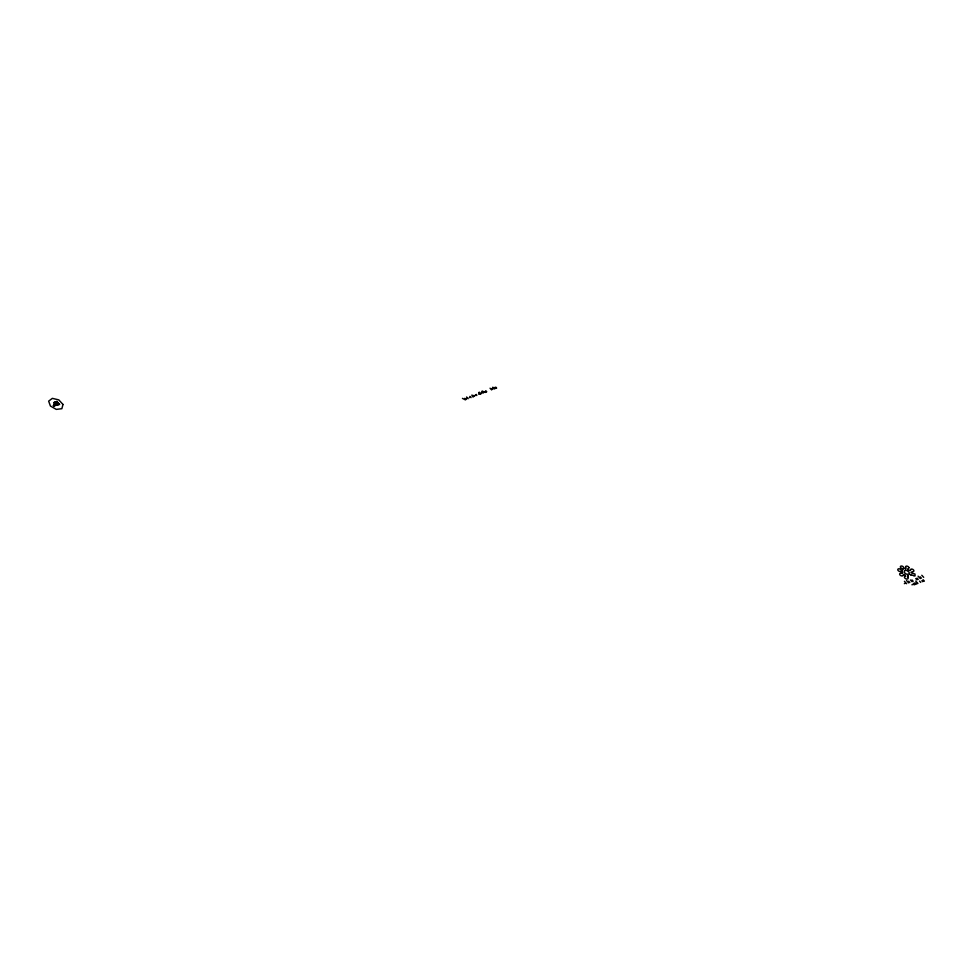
<?xml version="1.0" encoding="UTF-8"?>
<svg xmlns="http://www.w3.org/2000/svg" width="973" height="973" viewBox="0 0 973 973"><rect width="100%" height="100%" fill="white"/><g stroke="black" fill="none" stroke-linecap="round" stroke-linejoin="round"><path stroke-width="1.46" d="M58.745 403.99L59.499 404.221L58.769 403.99M472.902 396.935L472.173 395.95M910.594 569.692L910.558 569.752A10.338 6.616 26.3 0 1 910.424 569.971M908.405 568.585L908.466 568.524A1.654 1.058 26.3 0 0 908.077 569.582M904.999 576.49L905.486 575.615L904.501 574.739M908.49 568.5L908.563 568.427A2.226 1.423 26.3 0 0 908.928 567.539M910.947 574.921L912.869 575.298M905.863 568.852L905.79 567.575M467.125 398.444L466.493 398.687M469.947 397.398L469.266 397.641M475.542 395.293L474.873 395.549M479.227 393.919L478.594 394.162M482.036 392.873L481.367 393.116M905.231 583.314L904.355 583.642M912.844 584.445L911.908 584.797M905.644 568.913L903.99 568.341M900.511 571.479L900.39 571.492A1.885 1.204 26.3 0 1 897.775 569.667A1.885 1.204 26.3 0 1 900.366 569.205M901.132 573.231L901.387 573.255A5.57 3.564 26.3 0 0 901.764 573.279M54.147 405.68L53.369 405.437L54.099 406.24M482.194 390.988L485.126 392.484M462.455 398.371L465.386 399.867M901.825 568.451L901.643 568.354A3.758 2.408 26.3 0 1 901.217 568.123A1.739 1.119 26.3 0 1 900.925 566.104A1.739 1.119 26.3 0 1 903.528 567.223A3.162 2.019 26.3 0 1 903.649 567.551L903.868 568.135M909.171 573.961L910.813 574.97M475.542 394.697L476.794 395.5L476.308 394.406M900.56 569.509L900.876 569.728A1.593 1.022 26.3 0 0 902.348 570.336M922.659 580.419L923.547 581.38M921.784 575.262L923.693 577.342M496.656 388.093L495.768 387.145M481.89 391.608L483.253 393.08M923.146 579.774L924.35 581.076M920.203 576.88L921.407 578.181M918.098 576.186L920.312 578.594M922.72 581.684L921.832 580.723M917.04 578.071L918.232 579.385M919.534 581.1L920.738 582.413M915.739 578.582L916.931 579.872M915.727 581.063L917.94 583.472M917.065 583.8L916.274 582.949M914.9 582.876L916.092 584.165M911.993 579.944L913.185 581.258M913.854 583.241L915.058 584.554M910.424 579.969L912.029 581.708M914.194 584.87L913.319 583.922M908.612 581.209L909.816 582.511M906.508 580.516L908.721 582.924M904.428 581.307L906.654 583.715M495.002 387.436L495.853 388.373M493.895 387.424L495.05 388.665M492.581 387.266L494.175 388.993M492.07 388.507L492.654 389.139M491.45 388.738L492.034 389.37M490.051 388.203L491.633 389.93M485.892 390.83L486.755 391.766M485.563 391.328L486.172 391.985M484.98 391.547L485.588 392.204M479.397 392.204L480.978 393.931M478.655 392.484L480.236 394.211M473.62 395.427L474.483 396.364M471.954 394.977L473.547 396.704M469.947 396.388L471.09 397.629M466.59 396.984L468.171 398.711M464.863 398.285L466.006 399.526M907.724 577.232L907.7 577.184A2.493 1.593 26.3 0 1 907.371 576.211M908.295 575.919L907.687 574.484M913.124 575.481A1.764 1.131 26.3 0 0 915.058 575.87L914.985 574.021L911.336 572.915A1.581 1.009 26.3 0 1 911.02 572.246L912.479 571.686A1.837 1.18 26.3 0 0 913.598 570.056A1.837 1.18 26.3 0 0 910.716 569.302M910.606 570.093A1.605 1.022 26.3 0 1 908.15 569.716M905.656 567.283A1.751 1.119 26.3 0 1 906.812 566.104A1.751 1.119 26.3 0 1 908.831 567.514M902.105 568.56A1.338 0.864 26.3 0 1 902.883 569.327M902.835 569.619A1.605 1.022 26.3 0 1 902.47 570.105M900.56 571.54A2.262 1.447 26.3 0 1 902.178 571.674M902.214 571.966A1.435 0.924 26.3 0 1 901.862 573.45M902.98 575.602A1.885 1.204 26.3 0 1 899.976 574.946A1.885 1.204 26.3 0 1 901.132 573.231M903.139 575.079A1.666 1.058 26.3 0 1 904.136 574.435M907.906 577.317A1.995 1.277 26.3 0 1 907.481 578.984A1.995 1.277 26.3 0 1 904.987 578.205A1.995 1.277 26.3 0 1 904.866 576.369M907.724 576.065A1.63 1.046 26.3 0 1 908.259 575.98M907.444 574.289A2.688 1.727 26.3 0 1 904.866 573.024A2.688 1.727 26.3 0 1 904.476 570.993M904.89 570.64A2.688 1.727 26.3 0 1 908.271 571.248M908.381 571.504A2.676 1.715 26.3 0 1 909.05 573.729M54.342 405.705L59.487 404.354L54.342 405.705M54.695 402.323L53.856 402.627L54.695 402.323M54.877 402.372L56.361 404.646L54.877 402.372M56.604 404.099L58.392 404.014L56.02 401.946L58.392 403.88L56.604 404.099M56.86 401.508L56.033 401.813L56.86 401.508M57.042 401.557L58.538 403.831L57.042 401.557M62.99 404.464L61.858 408.696L56.264 409.39L50.426 406.033L48.65 401.144L52.36 398.358L58.806 399.891L62.99 404.464M55.376 404.561L53.381 405.315L56.215 404.829L55.376 404.561M54.683 403.017L53.843 402.761L56.227 404.695L54.683 403.017"/></g></svg>
